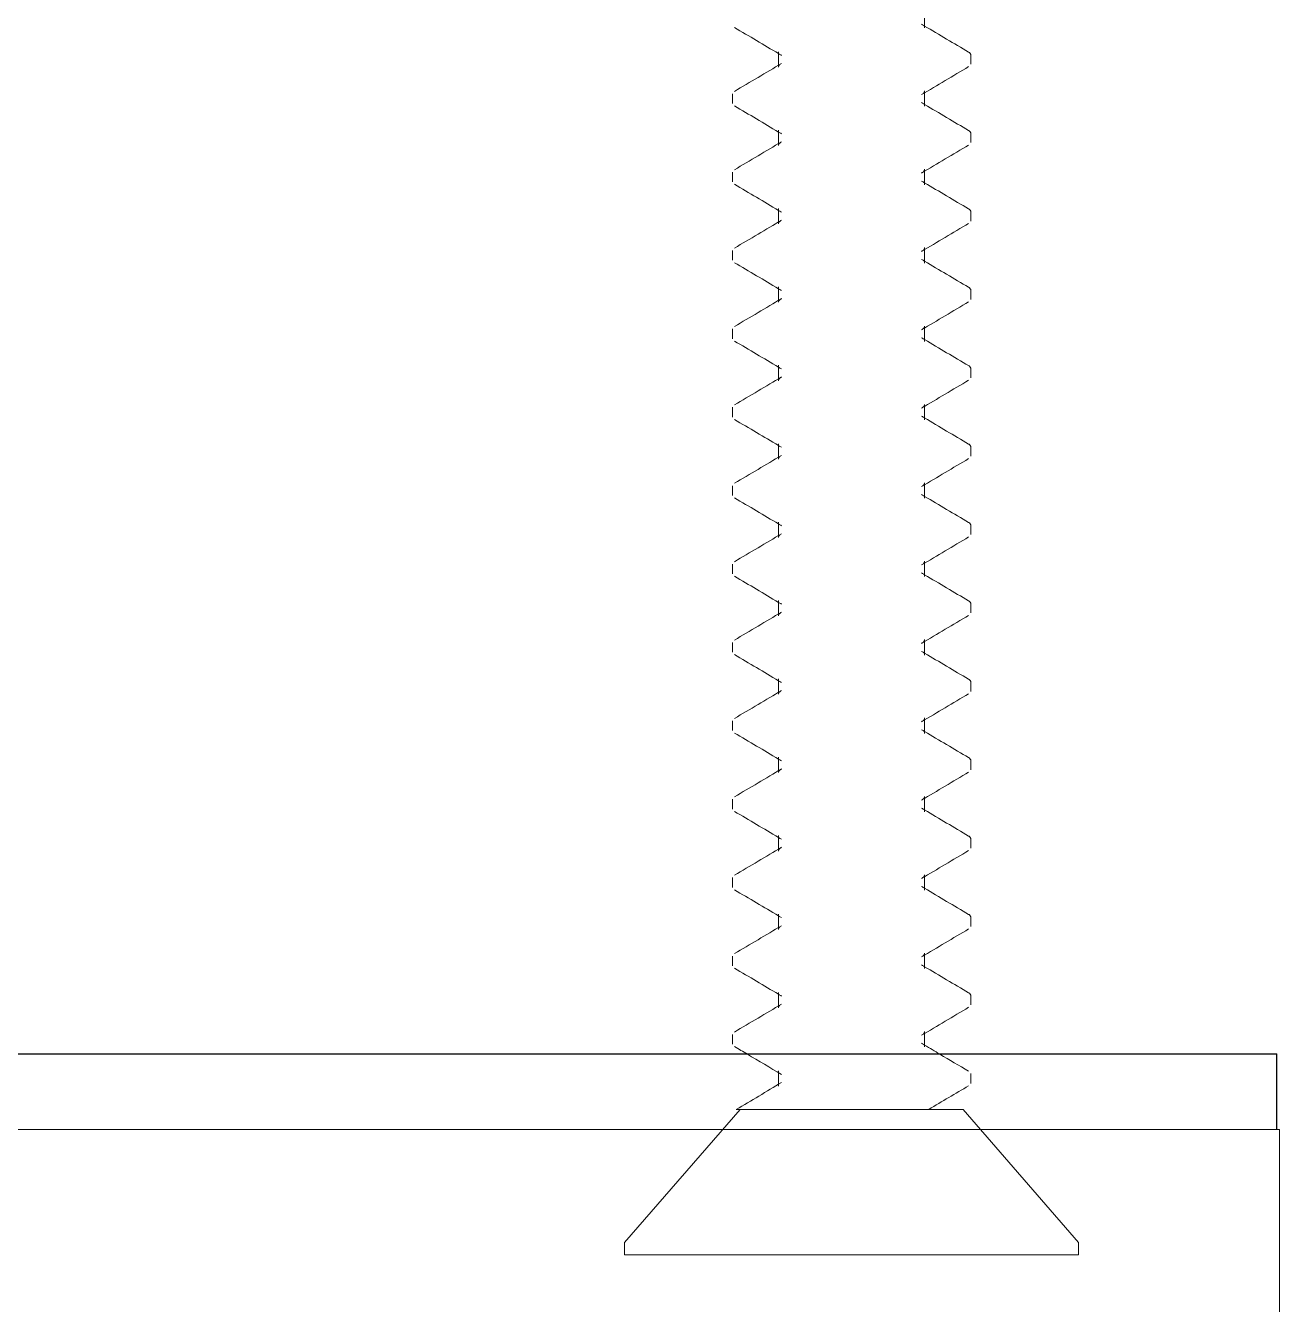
# Model space of a CAD drawing. Header units: inches. Extents: x 0.97 to 7.9, y 2.79 to 9.99.
# Drawn here: x 2.835 to 3.835, y 7.953 to 8.972 of the extents above; entities that cross this region are included whole.
import ezdxf

# ---------------------------------------------------------------- set-up
doc = ezdxf.new("R2010")
doc.units = ezdxf.units.IN
doc.header["$LTSCALE"] = 0.5
doc.header["$MEASUREMENT"] = 0
for name, color, linetype, lineweight in [('SHADE-BRACKET', 7, 'Continuous', 30), ('SHADE-BRACKET_SCREW', 7, 'Continuous', 5), ('SUB-BRACKET', 7, 'Continuous', 18)]:
    doc.layers.add(name, color=color, linetype=linetype, lineweight=lineweight)

# ---------------------------------------------------------------- blocks, each defined once
blk = doc.blocks.new('SHADE-BRACKET-SCREW-085598')
at = {"layer": 'SHADE-BRACKET_SCREW', "extrusion": (1, -2.22045e-16, 0)}
for p, q in [((1.3671, 2.3157, -1.4529), (1.3671, 2.328, -1.4529)), ((1.2505, 2.2844, -1.4529), (1.2505, 2.2967, -1.4529)), ((1.4038, 2.2867, -1.4529), (1.4038, 2.2945, -1.4529)), ((1.3671, 2.2532, -1.4529), (1.3671, 2.2655, -1.4529)), ((1.2138, 2.2632, -1.4529), (1.2138, 2.2554, -1.4529)), ((1.2505, 2.2219, -1.4529), (1.2505, 2.2342, -1.4529)), ((1.4038, 2.2242, -1.4529), (1.4038, 2.232, -1.4529)), ((1.3671, 2.1907, -1.4529), (1.3671, 2.203, -1.4529)), ((1.2138, 2.2007, -1.4529), (1.2138, 2.1929, -1.4529)), ((1.2505, 2.1594, -1.4529), (1.2505, 2.1717, -1.4529)), ((1.4038, 2.1617, -1.4529), (1.4038, 2.1695, -1.4529)), ((1.2138, 2.1382, -1.4529), (1.2138, 2.1304, -1.4529)), ((1.3671, 2.1282, -1.4529), (1.3671, 2.1405, -1.4529)), ((1.2505, 2.0969, -1.4529), (1.2505, 2.1092, -1.4529)), ((1.4038, 2.0992, -1.4529), (1.4038, 2.107, -1.4529)), ((1.2138, 2.0757, -1.4529), (1.2138, 2.0679, -1.4529)), ((1.3671, 2.0657, -1.4529), (1.3671, 2.078, -1.4529)), ((1.2505, 2.0344, -1.4529), (1.2505, 2.0467, -1.4529)), ((1.4038, 2.0367, -1.4529), (1.4038, 2.0445, -1.4529)), ((1.2138, 2.0132, -1.4529), (1.2138, 2.0054, -1.4529)), ((1.3671, 2.0032, -1.4529), (1.3671, 2.0155, -1.4529)), ((1.2505, 1.9719, -1.4529), (1.2505, 1.9842, -1.4529)), ((1.4038, 1.9742, -1.4529), (1.4038, 1.982, -1.4529)), ((1.2138, 1.9507, -1.4529), (1.2138, 1.9429, -1.4529)), ((1.3671, 1.9407, -1.4529), (1.3671, 1.953, -1.4529)), ((1.2505, 1.9094, -1.4529), (1.2505, 1.9217, -1.4529)), ((1.4038, 1.9117, -1.4529), (1.4038, 1.9195, -1.4529)), ((1.2138, 1.8882, -1.4529), (1.2138, 1.8804, -1.4529)), ((1.3671, 1.8782, -1.4529), (1.3671, 1.8905, -1.4529)), ((1.2505, 1.8469, -1.4529), (1.2505, 1.8592, -1.4529)), ((1.4038, 1.8492, -1.4529), (1.4038, 1.857, -1.4529)), ((1.2138, 1.8257, -1.4529), (1.2138, 1.8179, -1.4529)), ((1.3671, 1.8157, -1.4529), (1.3671, 1.828, -1.4529)), ((1.2505, 1.7844, -1.4529), (1.2505, 1.7967, -1.4529)), ((1.4038, 1.7867, -1.4529), (1.4038, 1.7945, -1.4529)), ((1.3671, 1.7532, -1.4529), (1.3671, 1.7655, -1.4529)), ((1.2138, 1.7632, -1.4529), (1.2138, 1.7554, -1.4529)), ((1.2505, 1.7219, -1.4529), (1.2505, 1.7342, -1.4529)), ((1.4038, 1.7242, -1.4529), (1.4038, 1.732, -1.4529)), ((1.3671, 1.6907, -1.4529), (1.3671, 1.703, -1.4529)), ((1.2138, 1.7007, -1.4529), (1.2138, 1.6929, -1.4529)), ((1.2505, 1.6594, -1.4529), (1.2505, 1.6717, -1.4529)), ((1.4038, 1.6617, -1.4529), (1.4038, 1.6695, -1.4529)), ((1.2138, 1.6382, -1.4529), (1.2138, 1.6304, -1.4529)), ((1.3671, 1.6282, -1.4529), (1.3671, 1.6405, -1.4529)), ((1.2505, 1.5969, -1.4529), (1.2505, 1.6092, -1.4529)), ((1.4038, 1.5992, -1.4529), (1.4038, 1.607, -1.4529)), ((1.2138, 1.5757, -1.4529), (1.2138, 1.5679, -1.4529)), ((1.3671, 1.5657, -1.4529), (1.3671, 1.578, -1.4529)), ((1.2505, 1.5344, -1.4529), (1.2505, 1.5467, -1.4529)), ((1.4038, 1.5367, -1.4529), (1.4038, 1.5445, -1.4529)), ((1.2138, 1.5132, -1.4529), (1.2138, 1.5054, -1.4529)), ((1.3671, 1.5032, -1.4529), (1.3671, 1.5155, -1.4529)), ((1.2505, 1.4719, -1.4529), (1.2505, 1.4842, -1.4529)), ((1.4038, 1.4742, -1.4529), (1.4038, 1.482, -1.4529)), ((1.1278, 1.3474, -1.4529), (1.22, 1.4534, -1.4529)), ((1.3977, 1.4534, -1.4529), (1.2171, 1.4534, -1.4529)), ((1.4898, 1.3474, -1.4529), (1.3977, 1.4534, -1.4529)), ((1.1278, 1.3374, -0.7264), (1.1278, 1.3474, -0.7264)), ((1.4898, 1.3374, -1.4529), (1.4898, 1.3474, -1.4529)), ((1.4898, 1.3374, -1.4529), (1.1278, 1.3374, -1.4529))]:
    blk.add_line(p, q, dxfattribs=at)
at = {"layer": 'SHADE-BRACKET_SCREW'}
for points in [[(1.2505, 2.2952, -1.4529), (1.2389, 2.3022, -1.4529), (1.2272, 2.3091, -1.4529), (1.2154, 2.316, -1.4529)], [(1.3647, 2.3186, -1.4529), (1.3655, 2.3181, -1.4529), (1.3663, 2.3177, -1.4529), (1.3671, 2.3172, -1.4529)], [(1.3671, 2.3172, -1.4529), (1.3787, 2.3102, -1.4529), (1.3905, 2.3033, -1.4529), (1.4022, 2.2964, -1.4529)], [(1.2529, 2.2938, -1.4529), (1.2521, 2.2943, -1.4529), (1.2513, 2.2947, -1.4529), (1.2505, 2.2952, -1.4529)], [(1.2154, 2.2651, -1.4529), (1.2279, 2.2725, -1.4529), (1.2405, 2.2799, -1.4529), (1.2529, 2.2874, -1.4529)], [(1.4022, 2.2848, -1.4529), (1.3897, 2.2774, -1.4529), (1.3772, 2.27, -1.4529), (1.3647, 2.2625, -1.4529)], [(1.2505, 2.2327, -1.4529), (1.2389, 2.2397, -1.4529), (1.2272, 2.2466, -1.4529), (1.2154, 2.2535, -1.4529)], [(1.3647, 2.2561, -1.4529), (1.3655, 2.2556, -1.4529), (1.3663, 2.2552, -1.4529), (1.3671, 2.2547, -1.4529)], [(1.3671, 2.2547, -1.4529), (1.3787, 2.2477, -1.4529), (1.3905, 2.2408, -1.4529), (1.4022, 2.2339, -1.4529)], [(1.2154, 2.2026, -1.4529), (1.2279, 2.21, -1.4529), (1.2405, 2.2174, -1.4529), (1.2529, 2.2249, -1.4529)], [(1.2529, 2.2313, -1.4529), (1.2521, 2.2318, -1.4529), (1.2513, 2.2322, -1.4529), (1.2505, 2.2327, -1.4529)], [(1.4022, 2.2223, -1.4529), (1.3897, 2.2149, -1.4529), (1.3772, 2.2075, -1.4529), (1.3647, 2.2, -1.4529)], [(1.3647, 2.1936, -1.4529), (1.3655, 2.1931, -1.4529), (1.3663, 2.1927, -1.4529), (1.3671, 2.1922, -1.4529)], [(1.2505, 2.1702, -1.4529), (1.2389, 2.1772, -1.4529), (1.2272, 2.1841, -1.4529), (1.2154, 2.191, -1.4529)], [(1.3671, 2.1922, -1.4529), (1.3787, 2.1852, -1.4529), (1.3905, 2.1783, -1.4529), (1.4022, 2.1714, -1.4529)], [(1.2154, 2.1401, -1.4529), (1.2279, 2.1475, -1.4529), (1.2405, 2.1549, -1.4529), (1.2529, 2.1624, -1.4529)], [(1.2529, 2.1688, -1.4529), (1.2521, 2.1693, -1.4529), (1.2513, 2.1697, -1.4529), (1.2505, 2.1702, -1.4529)], [(1.4022, 2.1598, -1.4529), (1.3897, 2.1524, -1.4529), (1.3772, 2.145, -1.4529), (1.3647, 2.1375, -1.4529)], [(1.3647, 2.1311, -1.4529), (1.3655, 2.1306, -1.4529), (1.3663, 2.1302, -1.4529), (1.3671, 2.1297, -1.4529)], [(1.2505, 2.1077, -1.4529), (1.2389, 2.1147, -1.4529), (1.2272, 2.1216, -1.4529), (1.2154, 2.1285, -1.4529)], [(1.3671, 2.1297, -1.4529), (1.3787, 2.1227, -1.4529), (1.3905, 2.1158, -1.4529), (1.4022, 2.1089, -1.4529)], [(1.2529, 2.1063, -1.4529), (1.2521, 2.1068, -1.4529), (1.2513, 2.1072, -1.4529), (1.2505, 2.1077, -1.4529)], [(1.2154, 2.0776, -1.4529), (1.2279, 2.085, -1.4529), (1.2405, 2.0924, -1.4529), (1.2529, 2.0999, -1.4529)], [(1.4022, 2.0973, -1.4529), (1.3897, 2.0899, -1.4529), (1.3772, 2.0825, -1.4529), (1.3647, 2.075, -1.4529)], [(1.2505, 2.0452, -1.4529), (1.2389, 2.0522, -1.4529), (1.2272, 2.0591, -1.4529), (1.2154, 2.066, -1.4529)], [(1.3647, 2.0686, -1.4529), (1.3655, 2.0681, -1.4529), (1.3663, 2.0677, -1.4529), (1.3671, 2.0672, -1.4529)], [(1.3671, 2.0672, -1.4529), (1.3787, 2.0602, -1.4529), (1.3905, 2.0533, -1.4529), (1.4022, 2.0464, -1.4529)], [(1.2529, 2.0438, -1.4529), (1.2521, 2.0443, -1.4529), (1.2513, 2.0447, -1.4529), (1.2505, 2.0452, -1.4529)], [(1.2154, 2.0151, -1.4529), (1.2279, 2.0225, -1.4529), (1.2405, 2.0299, -1.4529), (1.2529, 2.0374, -1.4529)], [(1.4022, 2.0348, -1.4529), (1.3897, 2.0274, -1.4529), (1.3772, 2.02, -1.4529), (1.3647, 2.0125, -1.4529)], [(1.2505, 1.9827, -1.4529), (1.2389, 1.9897, -1.4529), (1.2272, 1.9966, -1.4529), (1.2154, 2.0035, -1.4529)], [(1.3647, 2.0061, -1.4529), (1.3655, 2.0056, -1.4529), (1.3663, 2.0052, -1.4529), (1.3671, 2.0047, -1.4529)], [(1.3671, 2.0047, -1.4529), (1.3787, 1.9977, -1.4529), (1.3905, 1.9908, -1.4529), (1.4022, 1.9839, -1.4529)], [(1.2529, 1.9813, -1.4529), (1.2521, 1.9818, -1.4529), (1.2513, 1.9822, -1.4529), (1.2505, 1.9827, -1.4529)], [(1.2154, 1.9526, -1.4529), (1.2279, 1.96, -1.4529), (1.2405, 1.9674, -1.4529), (1.2529, 1.9749, -1.4529)], [(1.4022, 1.9723, -1.4529), (1.3897, 1.9649, -1.4529), (1.3772, 1.9575, -1.4529), (1.3647, 1.95, -1.4529)], [(1.2505, 1.9202, -1.4529), (1.2389, 1.9272, -1.4529), (1.2272, 1.9341, -1.4529), (1.2154, 1.941, -1.4529)], [(1.3647, 1.9436, -1.4529), (1.3655, 1.9431, -1.4529), (1.3663, 1.9427, -1.4529), (1.3671, 1.9422, -1.4529)], [(1.3671, 1.9422, -1.4529), (1.3787, 1.9352, -1.4529), (1.3905, 1.9283, -1.4529), (1.4022, 1.9214, -1.4529)], [(1.2529, 1.9188, -1.4529), (1.2521, 1.9193, -1.4529), (1.2513, 1.9197, -1.4529), (1.2505, 1.9202, -1.4529)], [(1.2154, 1.8901, -1.4529), (1.2279, 1.8975, -1.4529), (1.2405, 1.9049, -1.4529), (1.2529, 1.9124, -1.4529)], [(1.4022, 1.9098, -1.4529), (1.3897, 1.9024, -1.4529), (1.3772, 1.895, -1.4529), (1.3647, 1.8875, -1.4529)], [(1.2505, 1.8577, -1.4529), (1.2389, 1.8647, -1.4529), (1.2272, 1.8716, -1.4529), (1.2154, 1.8785, -1.4529)], [(1.3647, 1.8811, -1.4529), (1.3655, 1.8806, -1.4529), (1.3663, 1.8802, -1.4529), (1.3671, 1.8797, -1.4529)], [(1.3671, 1.8797, -1.4529), (1.3787, 1.8727, -1.4529), (1.3905, 1.8658, -1.4529), (1.4022, 1.8589, -1.4529)], [(1.2529, 1.8563, -1.4529), (1.2521, 1.8568, -1.4529), (1.2513, 1.8572, -1.4529), (1.2505, 1.8577, -1.4529)], [(1.2154, 1.8276, -1.4529), (1.2279, 1.835, -1.4529), (1.2405, 1.8424, -1.4529), (1.2529, 1.8499, -1.4529)], [(1.4022, 1.8473, -1.4529), (1.3897, 1.8399, -1.4529), (1.3772, 1.8325, -1.4529), (1.3647, 1.825, -1.4529)], [(1.2505, 1.7952, -1.4529), (1.2389, 1.8022, -1.4529), (1.2272, 1.8091, -1.4529), (1.2154, 1.816, -1.4529)], [(1.3647, 1.8186, -1.4529), (1.3655, 1.8181, -1.4529), (1.3663, 1.8177, -1.4529), (1.3671, 1.8172, -1.4529)], [(1.3671, 1.8172, -1.4529), (1.3787, 1.8102, -1.4529), (1.3905, 1.8033, -1.4529), (1.4022, 1.7964, -1.4529)], [(1.2529, 1.7938, -1.4529), (1.2521, 1.7943, -1.4529), (1.2513, 1.7947, -1.4529), (1.2505, 1.7952, -1.4529)], [(1.2154, 1.7651, -1.4529), (1.2279, 1.7725, -1.4529), (1.2405, 1.7799, -1.4529), (1.2529, 1.7874, -1.4529)], [(1.4022, 1.7848, -1.4529), (1.3897, 1.7774, -1.4529), (1.3772, 1.77, -1.4529), (1.3647, 1.7625, -1.4529)], [(1.3647, 1.7561, -1.4529), (1.3655, 1.7556, -1.4529), (1.3663, 1.7552, -1.4529), (1.3671, 1.7547, -1.4529)], [(1.3671, 1.7547, -1.4529), (1.3787, 1.7477, -1.4529), (1.3905, 1.7408, -1.4529), (1.4022, 1.7339, -1.4529)], [(1.2505, 1.7327, -1.4529), (1.2389, 1.7397, -1.4529), (1.2272, 1.7466, -1.4529), (1.2154, 1.7535, -1.4529)], [(1.2154, 1.7026, -1.4529), (1.2279, 1.71, -1.4529), (1.2405, 1.7174, -1.4529), (1.2529, 1.7249, -1.4529)], [(1.2529, 1.7313, -1.4529), (1.2521, 1.7318, -1.4529), (1.2513, 1.7322, -1.4529), (1.2505, 1.7327, -1.4529)], [(1.4022, 1.7223, -1.4529), (1.3897, 1.7149, -1.4529), (1.3772, 1.7075, -1.4529), (1.3647, 1.7, -1.4529)], [(1.3647, 1.6936, -1.4529), (1.3655, 1.6931, -1.4529), (1.3663, 1.6927, -1.4529), (1.3671, 1.6922, -1.4529)], [(1.2505, 1.6702, -1.4529), (1.2389, 1.6772, -1.4529), (1.2272, 1.6841, -1.4529), (1.2154, 1.691, -1.4529)], [(1.3671, 1.6922, -1.4529), (1.3787, 1.6852, -1.4529), (1.3905, 1.6783, -1.4529), (1.4022, 1.6714, -1.4529)], [(1.2154, 1.6401, -1.4529), (1.2279, 1.6475, -1.4529), (1.2405, 1.6549, -1.4529), (1.2529, 1.6624, -1.4529)], [(1.2529, 1.6688, -1.4529), (1.2521, 1.6693, -1.4529), (1.2513, 1.6697, -1.4529), (1.2505, 1.6702, -1.4529)], [(1.4022, 1.6598, -1.4529), (1.3897, 1.6524, -1.4529), (1.3772, 1.645, -1.4529), (1.3647, 1.6375, -1.4529)], [(1.2505, 1.6077, -1.4529), (1.2389, 1.6147, -1.4529), (1.2272, 1.6216, -1.4529), (1.2154, 1.6285, -1.4529)], [(1.3647, 1.6311, -1.4529), (1.3655, 1.6306, -1.4529), (1.3663, 1.6302, -1.4529), (1.3671, 1.6297, -1.4529)], [(1.3671, 1.6297, -1.4529), (1.3787, 1.6227, -1.4529), (1.3905, 1.6158, -1.4529), (1.4022, 1.6089, -1.4529)], [(1.2529, 1.6063, -1.4529), (1.2521, 1.6068, -1.4529), (1.2513, 1.6072, -1.4529), (1.2505, 1.6077, -1.4529)], [(1.2154, 1.5776, -1.4529), (1.2279, 1.585, -1.4529), (1.2405, 1.5924, -1.4529), (1.2529, 1.5999, -1.4529)], [(1.4022, 1.5973, -1.4529), (1.3897, 1.5899, -1.4529), (1.3772, 1.5825, -1.4529), (1.3647, 1.575, -1.4529)], [(1.2505, 1.5452, -1.4529), (1.2389, 1.5522, -1.4529), (1.2272, 1.5591, -1.4529), (1.2154, 1.566, -1.4529)], [(1.3647, 1.5686, -1.4529), (1.3655, 1.5681, -1.4529), (1.3663, 1.5677, -1.4529), (1.3671, 1.5672, -1.4529)], [(1.3671, 1.5672, -1.4529), (1.3787, 1.5602, -1.4529), (1.3905, 1.5533, -1.4529), (1.4022, 1.5464, -1.4529)], [(1.2529, 1.5438, -1.4529), (1.2521, 1.5443, -1.4529), (1.2513, 1.5447, -1.4529), (1.2505, 1.5452, -1.4529)], [(1.2154, 1.5151, -1.4529), (1.2279, 1.5225, -1.4529), (1.2405, 1.5299, -1.4529), (1.2529, 1.5374, -1.4529)], [(1.4022, 1.5348, -1.4529), (1.3897, 1.5274, -1.4529), (1.3772, 1.52, -1.4529), (1.3647, 1.5125, -1.4529)], [(1.2257, 1.4974, -1.4529), (1.2223, 1.4995, -1.4529), (1.2189, 1.5015, -1.4529), (1.2154, 1.5035, -1.4529)], [(1.3647, 1.5061, -1.4529), (1.3655, 1.5056, -1.4529), (1.3663, 1.5052, -1.4529), (1.3671, 1.5047, -1.4529)], [(1.3671, 1.5047, -1.4529), (1.3711, 1.5023, -1.4529), (1.3752, 1.4998, -1.4529), (1.3792, 1.4974, -1.4529)], [(1.2529, 1.4813, -1.4529), (1.2439, 1.4867, -1.4529), (1.2348, 1.4921, -1.4529), (1.2257, 1.4974, -1.4529)], [(1.3792, 1.4974, -1.4529), (1.3869, 1.4929, -1.4529), (1.3945, 1.4884, -1.4529), (1.4022, 1.4839, -1.4529)], [(1.2168, 1.4534, -1.4529), (1.2289, 1.4605, -1.4529), (1.2409, 1.4676, -1.4529), (1.2529, 1.4749, -1.4529)], [(1.4022, 1.4723, -1.4529), (1.3916, 1.466, -1.4529), (1.381, 1.4598, -1.4529), (1.3704, 1.4534, -1.4529)], [(1.2168, 1.4534, -1.4529), (1.2168, 1.4534, -1.4529), (1.2169, 1.4534, -1.4529), (1.2171, 1.4534, -1.4529)]]:
    blk.add_open_spline(points, degree=3, dxfattribs=at)
for points, knots in [([(1.4022, 2.2964, -1.4529), (1.4024, 2.2963, -1.4529), (1.4026, 2.2961, -1.4529), (1.4034, 2.2955, -1.4529), (1.4038, 2.295, -1.4529), (1.4038, 2.2945, -1.4529)], [-0.04485565, -0.04485565, -0.04485565, -0.04485565, -0.03658693, -0.03658693, 0, 0, 0, 0]), ([(1.2505, 2.2844, -1.4529), (1.2505, 2.2849, -1.4529), (1.2507, 2.2855, -1.4529), (1.2516, 2.2864, -1.4529), (1.2522, 2.2869, -1.4529), (1.2529, 2.2874, -1.4529)], [0, 0, 0, 0, 0.02262006, 0.02262006, 0.04305702, 0.04305702, 0.04305702, 0.04305702]), ([(1.3671, 2.2655, -1.4529), (1.3671, 2.2649, -1.4529), (1.3669, 2.2644, -1.4529), (1.366, 2.2634, -1.4529), (1.3655, 2.263, -1.4529), (1.3647, 2.2625, -1.4529)], [0, 0, 0, 0, 0.02262006, 0.02262006, 0.04305702, 0.04305702, 0.04305702, 0.04305702]), ([(1.4022, 2.2339, -1.4529), (1.4024, 2.2338, -1.4529), (1.4026, 2.2336, -1.4529), (1.4034, 2.233, -1.4529), (1.4038, 2.2325, -1.4529), (1.4038, 2.232, -1.4529)], [-0.04485565, -0.04485565, -0.04485565, -0.04485565, -0.03658693, -0.03658693, 0, 0, 0, 0]), ([(1.2505, 2.2219, -1.4529), (1.2505, 2.2224, -1.4529), (1.2507, 2.223, -1.4529), (1.2516, 2.2239, -1.4529), (1.2522, 2.2244, -1.4529), (1.2529, 2.2249, -1.4529)], [0, 0, 0, 0, 0.02262006, 0.02262006, 0.04305702, 0.04305702, 0.04305702, 0.04305702]), ([(1.3671, 2.203, -1.4529), (1.3671, 2.2024, -1.4529), (1.3669, 2.2019, -1.4529), (1.366, 2.2009, -1.4529), (1.3655, 2.2005, -1.4529), (1.3647, 2.2, -1.4529)], [0, 0, 0, 0, 0.02262006, 0.02262006, 0.04305702, 0.04305702, 0.04305702, 0.04305702]), ([(1.2505, 2.1594, -1.4529), (1.2505, 2.1599, -1.4529), (1.2507, 2.1605, -1.4529), (1.2516, 2.1614, -1.4529), (1.2522, 2.1619, -1.4529), (1.2529, 2.1624, -1.4529)], [0, 0, 0, 0, 0.02262006, 0.02262006, 0.04305702, 0.04305702, 0.04305702, 0.04305702]), ([(1.4022, 2.1714, -1.4529), (1.4024, 2.1713, -1.4529), (1.4026, 2.1711, -1.4529), (1.4034, 2.1705, -1.4529), (1.4038, 2.17, -1.4529), (1.4038, 2.1695, -1.4529)], [-0.04485565, -0.04485565, -0.04485565, -0.04485565, -0.03658693, -0.03658693, 0, 0, 0, 0]), ([(1.3671, 2.1405, -1.4529), (1.3671, 2.1399, -1.4529), (1.3669, 2.1394, -1.4529), (1.366, 2.1384, -1.4529), (1.3655, 2.138, -1.4529), (1.3647, 2.1375, -1.4529)], [0, 0, 0, 0, 0.02262006, 0.02262006, 0.04305702, 0.04305702, 0.04305702, 0.04305702]), ([(1.4022, 2.1089, -1.4529), (1.4024, 2.1088, -1.4529), (1.4026, 2.1086, -1.4529), (1.4034, 2.108, -1.4529), (1.4038, 2.1075, -1.4529), (1.4038, 2.107, -1.4529)], [-0.04485565, -0.04485565, -0.04485565, -0.04485565, -0.03658693, -0.03658693, 0, 0, 0, 0]), ([(1.2505, 2.0969, -1.4529), (1.2505, 2.0974, -1.4529), (1.2507, 2.098, -1.4529), (1.2516, 2.0989, -1.4529), (1.2522, 2.0994, -1.4529), (1.2529, 2.0999, -1.4529)], [0, 0, 0, 0, 0.02262006, 0.02262006, 0.04305702, 0.04305702, 0.04305702, 0.04305702]), ([(1.3671, 2.078, -1.4529), (1.3671, 2.0774, -1.4529), (1.3669, 2.0769, -1.4529), (1.366, 2.0759, -1.4529), (1.3655, 2.0755, -1.4529), (1.3647, 2.075, -1.4529)], [0, 0, 0, 0, 0.02262006, 0.02262006, 0.04305702, 0.04305702, 0.04305702, 0.04305702]), ([(1.4022, 2.0464, -1.4529), (1.4024, 2.0463, -1.4529), (1.4026, 2.0461, -1.4529), (1.4034, 2.0455, -1.4529), (1.4038, 2.045, -1.4529), (1.4038, 2.0445, -1.4529)], [-0.04485565, -0.04485565, -0.04485565, -0.04485565, -0.03658693, -0.03658693, 0, 0, 0, 0]), ([(1.2505, 2.0344, -1.4529), (1.2505, 2.0349, -1.4529), (1.2507, 2.0355, -1.4529), (1.2516, 2.0364, -1.4529), (1.2522, 2.0369, -1.4529), (1.2529, 2.0374, -1.4529)], [0, 0, 0, 0, 0.02262006, 0.02262006, 0.04305702, 0.04305702, 0.04305702, 0.04305702]), ([(1.3671, 2.0155, -1.4529), (1.3671, 2.0149, -1.4529), (1.3669, 2.0144, -1.4529), (1.366, 2.0134, -1.4529), (1.3655, 2.013, -1.4529), (1.3647, 2.0125, -1.4529)], [0, 0, 0, 0, 0.02262006, 0.02262006, 0.04305702, 0.04305702, 0.04305702, 0.04305702]), ([(1.4022, 1.9839, -1.4529), (1.4024, 1.9838, -1.4529), (1.4026, 1.9836, -1.4529), (1.4034, 1.983, -1.4529), (1.4038, 1.9825, -1.4529), (1.4038, 1.982, -1.4529)], [-0.04485565, -0.04485565, -0.04485565, -0.04485565, -0.03658693, -0.03658693, 0, 0, 0, 0]), ([(1.2505, 1.9719, -1.4529), (1.2505, 1.9724, -1.4529), (1.2507, 1.973, -1.4529), (1.2516, 1.9739, -1.4529), (1.2522, 1.9744, -1.4529), (1.2529, 1.9749, -1.4529)], [0, 0, 0, 0, 0.02262006, 0.02262006, 0.04305702, 0.04305702, 0.04305702, 0.04305702]), ([(1.3671, 1.953, -1.4529), (1.3671, 1.9524, -1.4529), (1.3669, 1.9519, -1.4529), (1.366, 1.9509, -1.4529), (1.3655, 1.9505, -1.4529), (1.3647, 1.95, -1.4529)], [0, 0, 0, 0, 0.02262006, 0.02262006, 0.04305702, 0.04305702, 0.04305702, 0.04305702]), ([(1.4022, 1.9214, -1.4529), (1.4024, 1.9213, -1.4529), (1.4026, 1.9211, -1.4529), (1.4034, 1.9205, -1.4529), (1.4038, 1.92, -1.4529), (1.4038, 1.9195, -1.4529)], [-0.04485565, -0.04485565, -0.04485565, -0.04485565, -0.03658693, -0.03658693, 0, 0, 0, 0]), ([(1.2505, 1.9094, -1.4529), (1.2505, 1.9099, -1.4529), (1.2507, 1.9105, -1.4529), (1.2516, 1.9114, -1.4529), (1.2522, 1.9119, -1.4529), (1.2529, 1.9124, -1.4529)], [0, 0, 0, 0, 0.02262006, 0.02262006, 0.04305702, 0.04305702, 0.04305702, 0.04305702]), ([(1.3671, 1.8905, -1.4529), (1.3671, 1.8899, -1.4529), (1.3669, 1.8894, -1.4529), (1.366, 1.8884, -1.4529), (1.3655, 1.888, -1.4529), (1.3647, 1.8875, -1.4529)], [0, 0, 0, 0, 0.02262006, 0.02262006, 0.04305702, 0.04305702, 0.04305702, 0.04305702]), ([(1.4022, 1.8589, -1.4529), (1.4024, 1.8588, -1.4529), (1.4026, 1.8586, -1.4529), (1.4034, 1.858, -1.4529), (1.4038, 1.8575, -1.4529), (1.4038, 1.857, -1.4529)], [-0.04485565, -0.04485565, -0.04485565, -0.04485565, -0.03658693, -0.03658693, 0, 0, 0, 0]), ([(1.2505, 1.8469, -1.4529), (1.2505, 1.8474, -1.4529), (1.2507, 1.848, -1.4529), (1.2516, 1.8489, -1.4529), (1.2522, 1.8494, -1.4529), (1.2529, 1.8499, -1.4529)], [0, 0, 0, 0, 0.02262006, 0.02262006, 0.04305702, 0.04305702, 0.04305702, 0.04305702]), ([(1.3671, 1.828, -1.4529), (1.3671, 1.8274, -1.4529), (1.3669, 1.8269, -1.4529), (1.366, 1.8259, -1.4529), (1.3655, 1.8255, -1.4529), (1.3647, 1.825, -1.4529)], [0, 0, 0, 0, 0.02262006, 0.02262006, 0.04305702, 0.04305702, 0.04305702, 0.04305702]), ([(1.4022, 1.7964, -1.4529), (1.4024, 1.7963, -1.4529), (1.4026, 1.7961, -1.4529), (1.4034, 1.7955, -1.4529), (1.4038, 1.795, -1.4529), (1.4038, 1.7945, -1.4529)], [-0.04485565, -0.04485565, -0.04485565, -0.04485565, -0.03658693, -0.03658693, 0, 0, 0, 0]), ([(1.2505, 1.7844, -1.4529), (1.2505, 1.7849, -1.4529), (1.2507, 1.7855, -1.4529), (1.2516, 1.7864, -1.4529), (1.2522, 1.7869, -1.4529), (1.2529, 1.7874, -1.4529)], [0, 0, 0, 0, 0.02262006, 0.02262006, 0.04305702, 0.04305702, 0.04305702, 0.04305702]), ([(1.3671, 1.7655, -1.4529), (1.3671, 1.7649, -1.4529), (1.3669, 1.7644, -1.4529), (1.366, 1.7634, -1.4529), (1.3655, 1.763, -1.4529), (1.3647, 1.7625, -1.4529)], [0, 0, 0, 0, 0.02262006, 0.02262006, 0.04305702, 0.04305702, 0.04305702, 0.04305702]), ([(1.4022, 1.7339, -1.4529), (1.4024, 1.7338, -1.4529), (1.4026, 1.7336, -1.4529), (1.4034, 1.733, -1.4529), (1.4038, 1.7325, -1.4529), (1.4038, 1.732, -1.4529)], [-0.04485565, -0.04485565, -0.04485565, -0.04485565, -0.03658693, -0.03658693, 0, 0, 0, 0]), ([(1.2505, 1.7219, -1.4529), (1.2505, 1.7224, -1.4529), (1.2507, 1.723, -1.4529), (1.2516, 1.7239, -1.4529), (1.2522, 1.7244, -1.4529), (1.2529, 1.7249, -1.4529)], [0, 0, 0, 0, 0.02262006, 0.02262006, 0.04305702, 0.04305702, 0.04305702, 0.04305702]), ([(1.3671, 1.703, -1.4529), (1.3671, 1.7024, -1.4529), (1.3669, 1.7019, -1.4529), (1.366, 1.7009, -1.4529), (1.3655, 1.7005, -1.4529), (1.3647, 1.7, -1.4529)], [0, 0, 0, 0, 0.02262006, 0.02262006, 0.04305702, 0.04305702, 0.04305702, 0.04305702]), ([(1.2505, 1.6594, -1.4529), (1.2505, 1.6599, -1.4529), (1.2507, 1.6605, -1.4529), (1.2516, 1.6614, -1.4529), (1.2522, 1.6619, -1.4529), (1.2529, 1.6624, -1.4529)], [0, 0, 0, 0, 0.02262006, 0.02262006, 0.04305702, 0.04305702, 0.04305702, 0.04305702]), ([(1.4022, 1.6714, -1.4529), (1.4024, 1.6713, -1.4529), (1.4026, 1.6711, -1.4529), (1.4034, 1.6705, -1.4529), (1.4038, 1.67, -1.4529), (1.4038, 1.6695, -1.4529)], [-0.04485565, -0.04485565, -0.04485565, -0.04485565, -0.03658693, -0.03658693, 0, 0, 0, 0]), ([(1.3671, 1.6405, -1.4529), (1.3671, 1.6399, -1.4529), (1.3669, 1.6394, -1.4529), (1.366, 1.6384, -1.4529), (1.3655, 1.638, -1.4529), (1.3647, 1.6375, -1.4529)], [0, 0, 0, 0, 0.02262006, 0.02262006, 0.04305702, 0.04305702, 0.04305702, 0.04305702]), ([(1.4022, 1.6089, -1.4529), (1.4024, 1.6088, -1.4529), (1.4026, 1.6086, -1.4529), (1.4034, 1.608, -1.4529), (1.4038, 1.6075, -1.4529), (1.4038, 1.607, -1.4529)], [-0.04485565, -0.04485565, -0.04485565, -0.04485565, -0.03658693, -0.03658693, 0, 0, 0, 0]), ([(1.2505, 1.5969, -1.4529), (1.2505, 1.5974, -1.4529), (1.2507, 1.598, -1.4529), (1.2516, 1.5989, -1.4529), (1.2522, 1.5994, -1.4529), (1.2529, 1.5999, -1.4529)], [0, 0, 0, 0, 0.02262006, 0.02262006, 0.04305702, 0.04305702, 0.04305702, 0.04305702]), ([(1.3671, 1.578, -1.4529), (1.3671, 1.5774, -1.4529), (1.3669, 1.5769, -1.4529), (1.366, 1.5759, -1.4529), (1.3655, 1.5755, -1.4529), (1.3647, 1.575, -1.4529)], [0, 0, 0, 0, 0.02262006, 0.02262006, 0.04305702, 0.04305702, 0.04305702, 0.04305702]), ([(1.4022, 1.5464, -1.4529), (1.4024, 1.5463, -1.4529), (1.4026, 1.5461, -1.4529), (1.4034, 1.5455, -1.4529), (1.4038, 1.545, -1.4529), (1.4038, 1.5445, -1.4529)], [-0.04485565, -0.04485565, -0.04485565, -0.04485565, -0.03658693, -0.03658693, 0, 0, 0, 0]), ([(1.2505, 1.5344, -1.4529), (1.2505, 1.5349, -1.4529), (1.2507, 1.5355, -1.4529), (1.2516, 1.5364, -1.4529), (1.2522, 1.5369, -1.4529), (1.2529, 1.5374, -1.4529)], [0, 0, 0, 0, 0.02262006, 0.02262006, 0.04305702, 0.04305702, 0.04305702, 0.04305702]), ([(1.3671, 1.5155, -1.4529), (1.3671, 1.5149, -1.4529), (1.3669, 1.5144, -1.4529), (1.366, 1.5134, -1.4529), (1.3655, 1.513, -1.4529), (1.3647, 1.5125, -1.4529)], [0, 0, 0, 0, 0.02262006, 0.02262006, 0.04305702, 0.04305702, 0.04305702, 0.04305702])]:
    blk.add_open_spline(points, degree=3, knots=knots, dxfattribs=at)
blk = doc.blocks.new('SHADE-BRACKET-085598')
at = {"layer": 'SHADE-BRACKET'}
for p in [(-0.3479, 1.4978, -0.7264), (1.6481, 1.4374, -0.7264)]:
    blk.add_line(p, (1.6481, 1.4978, -0.7264), dxfattribs=at)
blk = doc.blocks.new('FOOT-COVER-085598')
at = {"layer": 'SUB-BRACKET', "extrusion": (1, -2.22045e-16, 0)}
for q in [(-0.3499, 1.4374, -0.7264), (1.6501, 1.2374, -0.7264)]:
    blk.add_line((1.6501, 1.4374, -0.7264), q, dxfattribs=at)
blk = doc.blocks.new('ROLL-085598')
at = {"layer": 'SHADE-BRACKET'}
blk.add_blockref('SHADE-BRACKET-085598', (0, 0), dxfattribs=at)
at = {"layer": 'SUB-BRACKET'}
blk.add_blockref('FOOT-COVER-085598', (0, 0), dxfattribs=at)
blk = doc.blocks.new('SYSTEM-085598')
at = {"layer": 'SHADE-BRACKET'}
blk.add_blockref('ROLL-085598', (0, 0), dxfattribs=at)
at = {"layer": 'SHADE-BRACKET_SCREW'}
blk.add_blockref('SHADE-BRACKET-SCREW-085598', (0, 0), dxfattribs=at)

msp = doc.modelspace()

# ---------------------------------------------------------------- block references
at = {"layer": 'SHADE-BRACKET'}
msp.add_blockref('SYSTEM-085598', (2.1847, 6.6547, 0.7264), dxfattribs=at)

doc.saveas('drawing.dxf')
